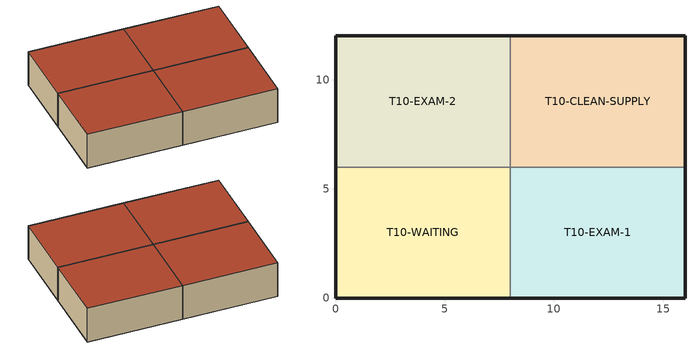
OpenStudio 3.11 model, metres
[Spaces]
T10-WAITING
 floor ground: 0,0 8,0 8,6 0,6 z0
 wall outside: 8,0 0,0 0,6 z0:3.2
 wall to T10-EXAM-2: 0,6 8,6 z0:3.2
 wall to T10-EXAM-1: 8,6 8,0 z0:3.2
 roof outside: 0,6 8,6 8,0 0,0 z3.2
T10-EXAM-1
 floor ground: 8,0 16,0 16,6 8,6 z0
 wall outside: 16,6 16,0 8,0 z0:3.2
 wall to T10-CLEAN-SUPPLY: 8,6 16,6 z0:3.2
 roof outside: 8,6 16,6 16,0 8,0 z3.2
T10-EXAM-2
 floor ground: 0,6 8,6 8,12 0,12 z0
 wall outside: 0,6 0,12 8,12 z0:3.2
 wall to T10-CLEAN-SUPPLY: 8,12 8,6 z0:3.2
 roof outside: 0,12 8,12 8,6 0,6 z3.2
T10-CLEAN-SUPPLY
 floor ground: 8,6 16,6 16,12 8,12 z0
 wall outside: 8,12 16,12 16,6 z0:3.2
 roof outside: 8,12 16,12 16,6 8,6 z3.2
[Building]
CLI Outdoor Air Clinic
[BuildingStory]
01_CLINIC_OA: Nominal Z Coordinate {m}=0
[ThermalZone] Use Ideal Air Loads=No
T10-WAITING Zone; T10-EXAM-1 Zone; T10-EXAM-2 Zone; T10-CLEAN-SUPPLY Zone
[Sizing:Zone] Zone Cooling Design Supply Air Temperature Input Method=SupplyAirTemperature; Zone Cooling Design Supply Air Temperature {C}=14; Zone Cooling Design Supply Air Temperature Difference {deltaC}=11.11; Zone Heating Design Supply Air Temperature Input Method=SupplyAirTemperature; Zone Heating Design Supply Air Temperature {C}=40; Zone Heating Design Supply Air Temperature Difference {deltaC}=11.11; Zone Cooling Design Supply Air Humidity Ratio {kg-H2O/kg-air}=0.0085; Zone Heating Design Supply Air Humidity Ratio {kg-H2O/kg-air}=0.008; Cooling Design Air Flow Method=DesignDay; Heating Design Air Flow Method=DesignDay; Account for Dedicated Outdoor Air System=No; Dedicated Outdoor Air System Control Strategy=NeutralSupplyAir; Dedicated Outdoor Air Low Setpoint Temperature for Design {C}=autosize; Dedicated Outdoor Air High Setpoint Temperature for Design {C}=autosize; Zone Load Sizing Method=Sensible Load Only No Latent Load; Zone Latent Cooling Design Supply Air Humidity Ratio Input Method=HumidityRatioDifference; Zone Cooling Design Supply Air Humidity Ratio Difference {kgWater/kgDryAir}=0.005; Zone Latent Heating Design Supply Air Humidity Ratio Input Method=HumidityRatioDifference; Zone Humidification Design Supply Air Humidity Ratio Difference {kgWater/kgDryAir}=0.005; Sizing Option=Coincident; Heating Coil Sizing Method=None; Maximum Heating Capacity To Cooling Load Sizing Ratio {W/W}=1
T10-WAITING Zone; T10-EXAM-1 Zone; T10-EXAM-2 Zone; T10-CLEAN-SUPPLY Zone
[Space] Building Story=01_CLINIC_OA; Part of Total Floor Area=Yes
Name | Thermal Zone
T10-WAITING | T10-WAITING Zone
T10-EXAM-1 | T10-EXAM-1 Zone
T10-EXAM-2 | T10-EXAM-2 Zone
T10-CLEAN-SUPPLY | T10-CLEAN-SUPPLY Zone
